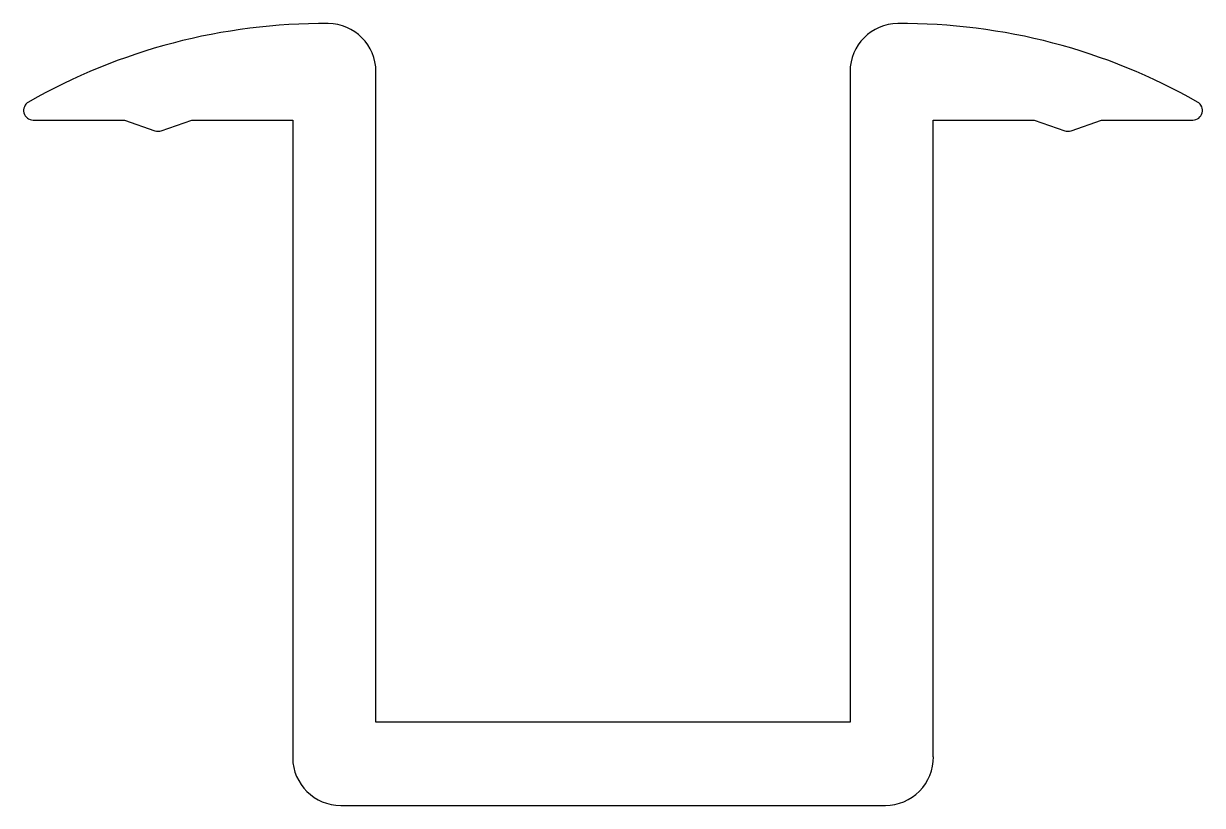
# Model space of a CAD drawing. Extents: x 1919.2 to 1956, y 1912 to 1936.5.
import ezdxf

# ---------------------------------------------------------------- set-up
doc = ezdxf.new("R2010")
doc.units = 0
doc.layers.get('0').update_dxf_attribs({"linetype": 'CONTINUOUS'})

msp = doc.modelspace()

# ---------------------------------------------------------------- linework, layer by layer
for p, q in [((1930.236, 1914.647), (1930.236, 1934.958)), ((1945.036, 1934.958), (1945.036, 1914.647)), ((1919.536, 1933.447), (1922.385, 1933.447)), ((1922.385, 1933.447), (1923.337, 1933.113)), ((1923.535, 1933.113), (1924.487, 1933.447)), ((1924.487, 1933.447), (1927.636, 1933.447)), ((1927.636, 1933.447), (1927.636, 1913.53)), ((1947.635, 1913.564), (1947.635, 1933.447)), ((1947.635, 1933.447), (1950.785, 1933.447)), ((1950.785, 1933.447), (1951.736, 1933.113)), ((1951.935, 1933.113), (1952.887, 1933.447)), ((1952.887, 1933.447), (1955.736, 1933.447)), ((1945.036, 1914.647), (1930.236, 1914.647)), ((1929.14, 1912.047), (1946.14, 1912.047))]:
    msp.add_line(p, q)
for centre, radius, start, end in [((1928.631, 1917.803), 18.656, 89.6499, 119.7029), ((1928.736, 1934.958), 1.5, 0, 89.6499), ((1946.536, 1934.958), 1.5, 90.3501, 180), ((1946.64, 1917.803), 18.656, 60.2971, 90.3501), ((1919.536, 1933.747), 0.3, 119.7029, 270), ((1955.736, 1933.747), 0.3, 270, 60.2971), ((1923.436, 1933.397), 0.3, 250.713, 289.2913), ((1951.835, 1933.397), 0.3, 250.7087, 289.287), ((1929.136, 1913.547), 1.5, 180.6464, 270.1598), ((1946.136, 1913.547), 1.5, 270.1598, 0.6464)]:
    msp.add_arc(centre, radius, start, end)

doc.saveas('drawing.dxf')
